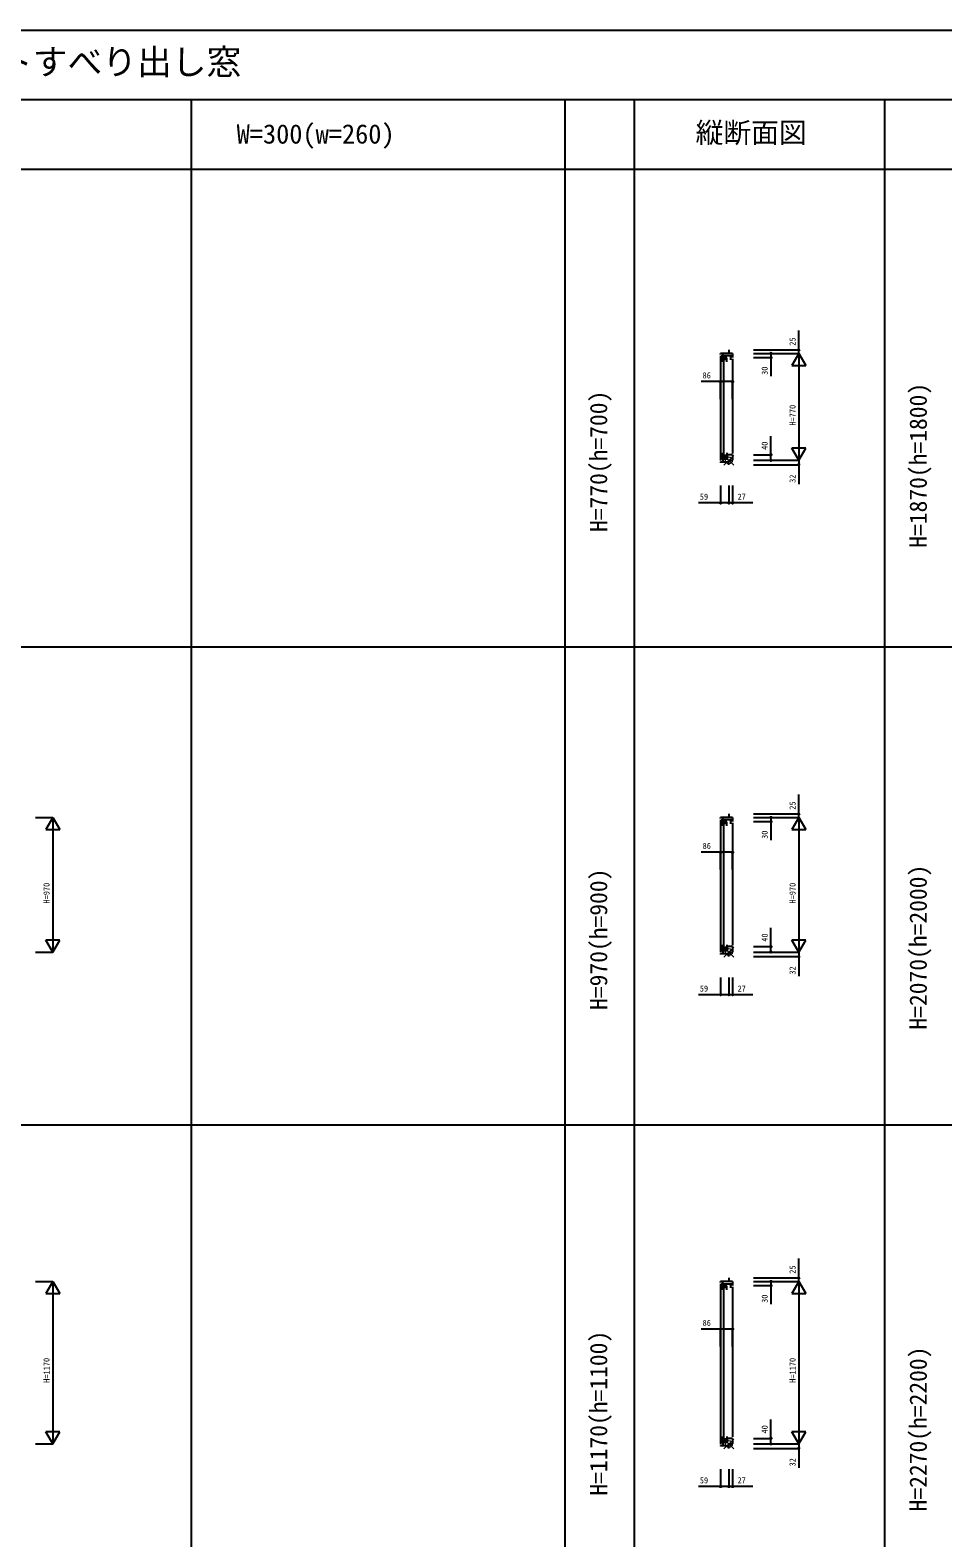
# Model space of a CAD drawing. Units: millimetres, scale not verified. Extents: x -13750 to 13750, y -10012 to 10000.
# Drawn here: x -6400 to 168, y -853 to 10000 of the extents above; entities that cross this region are included whole.
import ezdxf
from ezdxf.enums import TextEntityAlignment as Align

# ---------------------------------------------------------------- set-up
doc = ezdxf.new("R2010")
doc.units = ezdxf.units.MM
doc.header["$LTSCALE"] = 50
for name, color, linetype in [('0-0_0', 3, 'Continuous'), ('0-3_YKK_C1', 4, 'Continuous'), ('0-4_YKK_F1', 7, 'Continuous'), ('0-6_YKK_N1', 2, 'Continuous')]:
    doc.layers.add(name, color=color, linetype=linetype)
doc.layers.add('0-5_YKK_IN', color=1, linetype='Continuous', lineweight=18)
doc.styles.add('ＭＳ ゴシック', font='')
doc.styles.get('ＭＳ ゴシック').set_extended_font_data('MS Gothic')

msp = doc.modelspace()

# ---------------------------------------------------------------- linework, layer by layer
at = {"layer": '0-3_YKK_C1'}
for p, q in [((-1345, 7673.5), (-1431, 7673.5)), ((-1431, 7666), (-1431, 7673.5)), ((-1431, 7656), (-1431, 6902.5)), ((-1422.5, 7661), (-1422.5, 7613)), ((-1387.5, 7641), (-1422.5, 7641)), ((-1387.5, 7630.5), (-1422.5, 7630.5)), ((-1415.5, 7657), (-1415.5, 7673.5)), ((-1415.5, 7657), (-1345, 7657)), ((-1407, 6945), (-1407, 7625)), ((-1387.5, 7613), (-1387.5, 7641)), ((-1372, 7698.5), (-1372, 7673.5)), ((-1358.5, 7627.5), (-1358.5, 7657)), ((-1345, 7673.5), (-1345, 7643.5)), ((-1345, 7633.5), (-1345, 6953.5)), ((-1422.5, 6957), (-1422.5, 6909)), ((-1387.5, 6957), (-1387.5, 6929)), ((-1431, 6892.5), (-1372, 6892.5)), ((-1431, 6892.5), (-1431, 6886.5)), ((-1422.5, 6939.5), (-1387.5, 6939.5)), ((-1422.5, 6929), (-1387.5, 6929)), ((-1415.5, 6913), (-1415.5, 6892.5)), ((-1383.5, 6913), (-1415.5, 6913)), ((-1345, 6943.5), (-1383.5, 6943.5)), ((-1383.5, 6943.5), (-1383.5, 6913)), ((-1372, 6871.5), (-1372, 6903.5)), ((-1372, 6903.5), (-1345, 6903.5)), ((-1345, 6943.5), (-1345, 6903.5)), ((-1372, 4358.5), (-1372, 4333.5)), ((-1345, 4333.5), (-1431, 4333.5)), ((-1431, 4326), (-1431, 4333.5)), ((-1431, 4316), (-1431, 3362.5)), ((-1422.5, 4321), (-1422.5, 4273)), ((-1387.5, 4301), (-1422.5, 4301)), ((-1387.5, 4290.5), (-1422.5, 4290.5)), ((-1415.5, 4317), (-1415.5, 4333.5)), ((-1415.5, 4317), (-1345, 4317)), ((-1407, 3405), (-1407, 4285)), ((-1387.5, 4273), (-1387.5, 4301)), ((-1358.5, 4287.5), (-1358.5, 4317)), ((-1345, 4333.5), (-1345, 4303.5)), ((-1345, 4293.5), (-1345, 3413.5)), ((-1422.5, 3417), (-1422.5, 3369)), ((-1422.5, 3399.5), (-1387.5, 3399.5)), ((-1422.5, 3389), (-1387.5, 3389)), ((-1415.5, 3373), (-1415.5, 3352.5)), ((-1383.5, 3373), (-1415.5, 3373)), ((-1387.5, 3417), (-1387.5, 3389)), ((-1345, 3403.5), (-1383.5, 3403.5)), ((-1383.5, 3403.5), (-1383.5, 3373)), ((-1345, 3403.5), (-1345, 3363.5)), ((-1431, 3352.5), (-1372, 3352.5)), ((-1431, 3352.5), (-1431, 3346.5)), ((-1372, 3331.5), (-1372, 3363.5)), ((-1372, 3363.5), (-1345, 3363.5)), ((-1345, 993.5), (-1431, 993.5)), ((-1431, 986), (-1431, 993.5)), ((-1422.5, 981), (-1422.5, 933)), ((-1415.5, 977), (-1415.5, 993.5)), ((-1415.5, 977), (-1345, 977)), ((-1372, 1018.5), (-1372, 993.5)), ((-1358.5, 947.5), (-1358.5, 977)), ((-1345, 993.5), (-1345, 963.5)), ((-1431, 976), (-1431, -177.5)), ((-1387.5, 961), (-1422.5, 961)), ((-1387.5, 950.5), (-1422.5, 950.5)), ((-1407, -135), (-1407, 945)), ((-1387.5, 933), (-1387.5, 961)), ((-1345, 953.5), (-1345, -126.5)), ((-1431, -187.5), (-1372, -187.5)), ((-1431, -187.5), (-1431, -193.5)), ((-1422.5, -123), (-1422.5, -171)), ((-1422.5, -140.5), (-1387.5, -140.5)), ((-1422.5, -151), (-1387.5, -151)), ((-1415.5, -167), (-1415.5, -187.5)), ((-1383.5, -167), (-1415.5, -167)), ((-1387.5, -123), (-1387.5, -151)), ((-1345, -136.5), (-1383.5, -136.5)), ((-1383.5, -136.5), (-1383.5, -167)), ((-1372, -208.5), (-1372, -176.5)), ((-1372, -176.5), (-1345, -176.5)), ((-1345, -136.5), (-1345, -176.5))]:
    msp.add_line(p, q, dxfattribs=at)
at = {"layer": '0-4_YKK_F1'}
for p, q in [((-13750, 10000), (13750, 10000)), ((-13750, 9500), (13250, 9500)), ((-5240, -10000), (-5240, 9500)), ((-2550, -10000), (-2550, 9500)), ((-2050, -10000), (-2050, 9500)), ((-250, -10000), (-250, 9500)), ((-13750, 9000), (13250, 9000)), ((-13750, 5560), (13250, 5560)), ((-13750, 2120), (13250, 2120))]:
    msp.add_line(p, q, dxfattribs=at)
at = {"layer": '0-5_YKK_IN'}
for p, q in [((-1407.36, 6868.14), (-1336.64, 6938.86)), ((-1407.36, 6938.86), (-1336.64, 6868.14)), ((-1407.36, 3328.14), (-1336.64, 3398.86)), ((-1407.36, 3398.86), (-1336.64, 3328.14)), ((-1407.36, -211.86), (-1336.64, -141.14)), ((-1407.36, -141.14), (-1336.64, -211.86))]:
    msp.add_line(p, q, dxfattribs=at)
for centre in [(-1372, 6903.5), (-1372, 3363.5), (-1372, -176.5)]:
    msp.add_circle(centre, 25, dxfattribs=at)
at = {"layer": '0-6_YKK_N1'}
for p, q in [((-1195, 7673.5), (-869, 7673.5)), ((-1194, 7698.5), (-869, 7698.5)), ((-1194, 7673.5), (-1069, 7673.5)), ((-1194, 7643.5), (-1069, 7643.5)), ((-869, 7673.5), (-919, 7586.9)), ((-869, 7673.5), (-819, 7586.9)), ((-919, 7586.9), (-819, 7586.9)), ((-1431, 7344.76), (-1431, 7469.76)), ((-1345, 7344.76), (-1345, 7469.76)), ((-869, 6903.5), (-919, 6990.1)), ((-819, 6990.1), (-919, 6990.1)), ((-1195, 6943.5), (-1069, 6943.5)), ((-1195, 6903.5), (-1069, 6903.5)), ((-1195, 6903.5), (-869, 6903.5)), ((-1195, 6871.5), (-869, 6871.5)), ((-1431, 6721.5), (-1431, 6596.5)), ((-1372, 6721.5), (-1372, 6596.5)), ((-1372, 6721.5), (-1372, 6596.5)), ((-1345, 6721.5), (-1345, 6596.5)), ((-1345, 6596.5), (-1372, 6596.5)), ((-1199.43, 6596.5), (-1345, 6596.5)), ((-1194, 4358.5), (-869, 4358.5)), ((-6362.5, 4333.5), (-6237.5, 4333.5)), ((-6237.5, 4333.5), (-6287.5, 4246.9)), ((-6287.5, 4246.9), (-6187.5, 4246.9)), ((-6237.5, 4333.5), (-6187.5, 4246.9)), ((-6237.5, 4333.5), (-6237.5, 3363.5)), ((-1195, 4333.5), (-869, 4333.5)), ((-1194, 4333.5), (-1069, 4333.5)), ((-1194, 4303.5), (-1069, 4303.5)), ((-869, 4333.5), (-919, 4246.9)), ((-919, 4246.9), (-819, 4246.9)), ((-869, 4333.5), (-819, 4246.9)), ((-1431, 3957.76), (-1431, 4082.76)), ((-1345, 3957.76), (-1345, 4082.76)), ((-6237.5, 3363.5), (-6287.5, 3450.1)), ((-6187.5, 3450.1), (-6287.5, 3450.1)), ((-6237.5, 3363.5), (-6187.5, 3450.1)), ((-1195, 3403.5), (-1069, 3403.5)), ((-869, 3363.5), (-919, 3450.1)), ((-819, 3450.1), (-919, 3450.1)), ((-6362.5, 3363.5), (-6237.5, 3363.5)), ((-1195, 3363.5), (-1069, 3363.5)), ((-1195, 3363.5), (-869, 3363.5)), ((-1195, 3331.5), (-869, 3331.5)), ((-1431, 3181.5), (-1431, 3056.5)), ((-1372, 3181.5), (-1372, 3056.5)), ((-1372, 3181.5), (-1372, 3056.5)), ((-1345, 3181.5), (-1345, 3056.5)), ((-1345, 3056.5), (-1372, 3056.5)), ((-1199.43, 3056.5), (-1345, 3056.5)), ((-6362.5, 993.5), (-6237.5, 993.5)), ((-6237.5, 993.5), (-6287.5, 906.9)), ((-6237.5, 993.5), (-6187.5, 906.9)), ((-6237.5, 993.5), (-6237.5, -176.5)), ((-1195, 993.5), (-869, 993.5)), ((-1194, 1018.5), (-869, 1018.5)), ((-1194, 993.5), (-1069, 993.5)), ((-869, 993.5), (-919, 906.9)), ((-869, 993.5), (-819, 906.9)), ((-6287.5, 906.9), (-6187.5, 906.9)), ((-1194, 963.5), (-1069, 963.5)), ((-919, 906.9), (-819, 906.9)), ((-1431, 524.76), (-1431, 649.76)), ((-1345, 524.76), (-1345, 649.76)), ((-6237.5, -176.5), (-6287.5, -89.9)), ((-6187.5, -89.9), (-6287.5, -89.9)), ((-6237.5, -176.5), (-6187.5, -89.9)), ((-869, -176.5), (-919, -89.9)), ((-819, -89.9), (-919, -89.9)), ((-6362.5, -176.5), (-6237.5, -176.5)), ((-1195, -136.5), (-1069, -136.5)), ((-1195, -176.5), (-1069, -176.5)), ((-1195, -176.5), (-869, -176.5)), ((-1195, -208.5), (-869, -208.5)), ((-1431, -358.5), (-1431, -483.5)), ((-1372, -358.5), (-1372, -483.5)), ((-1372, -358.5), (-1372, -483.5)), ((-1345, -358.5), (-1345, -483.5)), ((-1345, -483.5), (-1372, -483.5)), ((-1199.43, -483.5), (-1345, -483.5))]:
    msp.add_line(p, q, dxfattribs=at)
for points in [[(-1194, 7673.5), (-869, 7673.5), (-869, 7698.5), (-869, 7838.5)], [(-1069, 7673.5), (-1069, 7643.5), (-1069, 7508.5)], [(-869, 7673.5), (-869, 6903.5), (-819, 6990.1)], [(-1345, 7469.76), (-1431, 7469.76), (-1571, 7469.76)], [(-1069, 6903.5), (-1069, 6943.5), (-1069, 7078.5)], [(-1195, 6903.5), (-869, 6903.5), (-869, 6871.5), (-869, 6731.5)], [(-1372, 6596.5), (-1431, 6596.5), (-1591, 6596.5)], [(-1194, 4333.5), (-869, 4333.5), (-869, 4358.5), (-869, 4498.5)], [(-1069, 4333.5), (-1069, 4303.5), (-1069, 4168.5)], [(-869, 4333.5), (-869, 3363.5), (-819, 3450.1)], [(-1345, 4082.76), (-1431, 4082.76), (-1571, 4082.76)], [(-1069, 3363.5), (-1069, 3403.5), (-1069, 3538.5)], [(-1195, 3363.5), (-869, 3363.5), (-869, 3331.5), (-869, 3191.5)], [(-1372, 3056.5), (-1431, 3056.5), (-1591, 3056.5)], [(-1194, 993.5), (-869, 993.5), (-869, 1018.5), (-869, 1158.5)], [(-1069, 993.5), (-1069, 963.5), (-1069, 828.5)], [(-869, 993.5), (-869, -176.5), (-819, -89.9)], [(-1345, 649.76), (-1431, 649.76), (-1571, 649.76)], [(-1069, -176.5), (-1069, -136.5), (-1069, -1.5)], [(-1195, -176.5), (-869, -176.5), (-869, -208.5), (-869, -348.5)], [(-1372, -483.5), (-1431, -483.5), (-1591, -483.5)]]:
    msp.add_lwpolyline(points, dxfattribs=at)
for centre in [(-1069, 7673.5), (-1069, 7643.5), (-869, 7698.5), (-1431, 7469.76), (-1345, 7469.76), (-1069, 6943.5), (-1069, 6903.5), (-869, 6871.5), (-1431, 6596.5), (-1372, 6596.5), (-1372, 6596.5), (-1345, 6596.5), (-869, 4358.5), (-1069, 4333.5), (-1069, 4303.5), (-1431, 4082.76), (-1345, 4082.76), (-1069, 3403.5), (-1069, 3363.5), (-869, 3331.5), (-1431, 3056.5), (-1372, 3056.5), (-1372, 3056.5), (-1345, 3056.5), (-1069, 993.5), (-869, 1018.5), (-1069, 963.5), (-1431, 649.76), (-1345, 649.76), (-1069, -136.5), (-1069, -176.5), (-869, -208.5), (-1431, -483.5), (-1372, -483.5), (-1372, -483.5), (-1345, -483.5)]:
    msp.add_circle(centre, 5, dxfattribs=at)

# ---------------------------------------------------------------- texts
at = {"layer": '0-0_0', "color": 7, "style": 'ＭＳ ゴシック'}
msp.add_text('GA2XSNEO_03\u3000在来 エピソードII 防火窓 GNEO たてスリットすべり出し窓', height=183.3, dxfattribs=at).set_placement((-13250, 9625), align=Align.BOTTOM_LEFT)
at = {"layer": '0-0_0', "style": 'ＭＳ ゴシック'}
for s, height, p in [('W=300(w=260)', 139.3, (-4914.17, 9141.63)), ('縦断面図', 146.6, (-1611.52, 9144.81))]:
    msp.add_text(s, height=height, dxfattribs=at).set_placement(p, align=Align.BOTTOM_LEFT)
for s, p in [('H=770(h=700)', (-2210.05, 6387.5)), ('H=1870(h=1800)', (89.95, 6274.17)), ('H=970(h=900)', (-2210.05, 2947.5)), ('H=2070(h=2000)', (89.95, 2805.83)), ('H=1170(h=1100)', (-2210.05, -549.17)), ('H=2270(h=2200)', (89.95, -662.5))]:
    msp.add_text(s, height=124.6, rotation=90, dxfattribs=at).set_placement(p, align=Align.BOTTOM_LEFT)
at = {"layer": '0-6_YKK_N1', "style": 'ＭＳ ゴシック'}
for s, p in [('25', (-879, 7728.5)), ('30', (-1079, 7518.5)), ('H=770', (-879, 7153.5)), ('40', (-1079, 6978.5)), ('32', (-879, 6741.5)), ('25', (-879, 4388.5)), ('30', (-1079, 4178.5)), ('H=970', (-6247.5, 3713.5)), ('H=970', (-879, 3713.5)), ('40', (-1079, 3438.5)), ('32', (-879, 3201.5)), ('25', (-879, 1048.5)), ('30', (-1079, 838.5)), ('H=1170', (-6247.5, 263.5)), ('H=1170', (-879, 263.5)), ('40', (-1079, -101.5)), ('32', (-879, -338.5))]:
    msp.add_text(s, height=43.99, rotation=90, dxfattribs=at).set_placement(p, align=Align.BOTTOM_LEFT)
for s, p in [('86', (-1561, 7479.76)), ('59', (-1581, 6606.5)), ('27', (-1309.43, 6606.5)), ('86', (-1561, 4092.76)), ('59', (-1581, 3066.5)), ('27', (-1309.43, 3066.5)), ('86', (-1561, 659.76)), ('59', (-1581, -473.5)), ('27', (-1309.43, -473.5))]:
    msp.add_text(s, height=43.99, dxfattribs=at).set_placement(p, align=Align.BOTTOM_LEFT)

doc.saveas('drawing.dxf')
